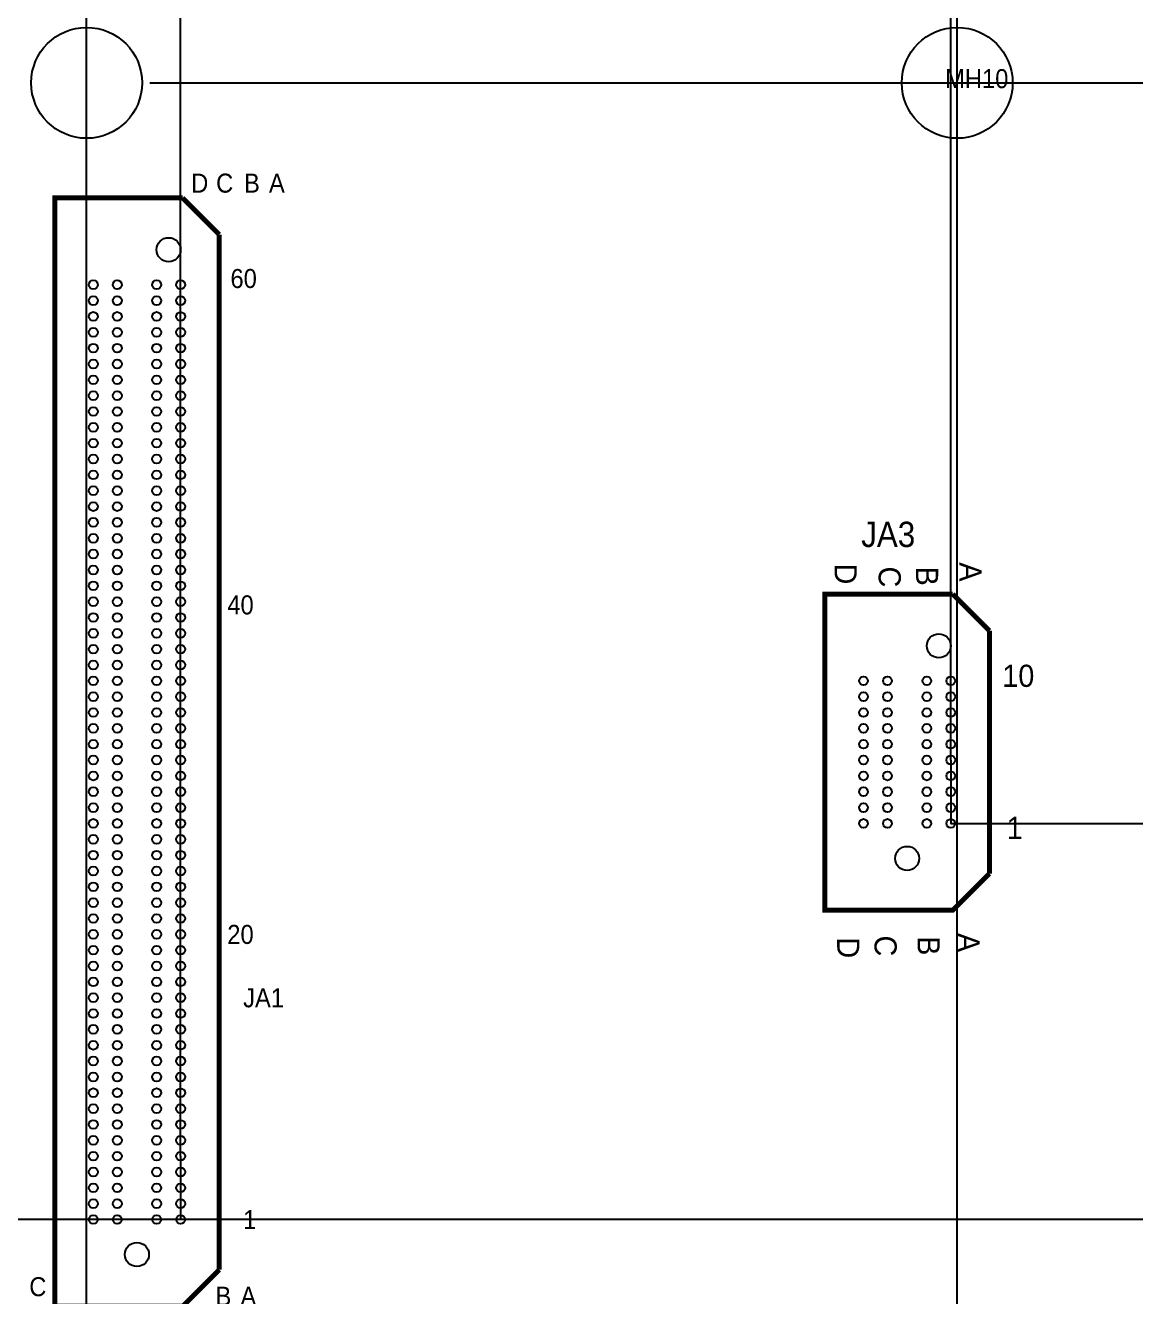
# Model space of a CAD drawing. Extents: x -2476 to 8518, y -1808 to 7994.
# Drawn here: x 2297 to 4050, y 1384 to 3390 of the extents above; entities that cross this region are included whole.
import ezdxf

# ---------------------------------------------------------------- set-up
doc = ezdxf.new("R2010")
doc.units = 0
doc.layers.add('1', color=211, linetype='CONTINUOUS')
doc.layers.add('2', color=191, linetype='CONTINUOUS')

msp = doc.modelspace()

# ---------------------------------------------------------------- linework, layer by layer
at = {"layer": '1'}
for points in [[(3768.4122, 1287.1045), (3768.4122, 5830.5)], [(3758.2475, 2230.7049), (3758.2475, 4925), (3350, 5400), (3350, 5780.5)], [(2393.8142, 1287.1045), (2393.8142, 5755.5)], [(2542.1999, 1605.7069), (2542.1999, 5755.5)], [(2542.1999, 1605.7069), (2542.1999, 5275)], [(2493.8142, 3299.3093), (5905.5, 3299.3093)], [(3758.2475, 2230.7049), (3758.2475, 2130.7049), (3858.2475, 2130.7049)], [(3858.2475, 2130.7049), (5830.5, 2130.7049)], [(2542.1999, 1605.7069), (2542.1999, 1505.7069)], [(5064.7198, 1505.7069), (-55.5, 1505.7069)]]:
    msp.add_lwpolyline(points, dxfattribs=at)
at = {"layer": '2', "const_width": 7.874}
for points in [[(2545.4047, 3117.6163), (2343.381, 3117.6163), (2343.381, 1368.7975), (2545.4047, 1368.7975), (2603.2236, 1426.6163)], [(2603.2236, 3059.7975), (2545.4047, 3117.6163)], [(2603.2236, 1426.6163), (2603.2236, 3059.7975)], [(3761.4523, 2492.6143), (3559.4286, 2492.6143), (3559.4286, 1993.7955), (3761.4523, 1993.7955), (3819.2712, 2051.6143)], [(3819.2712, 2434.7955), (3761.4523, 2492.6143)], [(3819.2712, 2051.6143), (3819.2712, 2434.7955)]]:
    msp.add_lwpolyline(points, dxfattribs=at)
at = {"layer": '2'}
for centre, radius in [((2393.8142, 3299.3093), 87.5), ((3768.4122, 3299.3093), 87.5), ((2523.3023, 3035.9234), 19), ((2404.4047, 2980.7069), 7.00785), ((2442.1999, 2980.7069), 7.00785), ((2504.4047, 2980.7069), 7.00785), ((2542.1999, 2980.7069), 7.00785), ((2404.4047, 2955.7069), 7.00785), ((2442.1999, 2955.7069), 7.00785), ((2504.4047, 2955.7069), 7.00785), ((2542.1999, 2955.7069), 7.00785), ((2404.4047, 2930.7069), 7.00785), ((2442.1999, 2930.7069), 7.00785), ((2504.4047, 2930.7069), 7.00785), ((2542.1999, 2930.7069), 7.00785), ((2404.4047, 2905.7069), 7.00785), ((2442.1999, 2905.7069), 7.00785), ((2504.4047, 2905.7069), 7.00785), ((2542.1999, 2905.7069), 7.00785), ((2404.4047, 2880.7069), 7.00785), ((2442.1999, 2880.7069), 7.00785), ((2504.4047, 2880.7069), 7.00785), ((2542.1999, 2880.7069), 7.00785), ((2404.4047, 2855.7069), 7.00785), ((2442.1999, 2855.7069), 7.00785), ((2504.4047, 2855.7069), 7.00785), ((2542.1999, 2855.7069), 7.00785), ((2404.4047, 2830.7069), 7.00785), ((2442.1999, 2830.7069), 7.00785), ((2504.4047, 2830.7069), 7.00785), ((2542.1999, 2830.7069), 7.00785), ((2404.4047, 2805.7069), 7.00785), ((2442.1999, 2805.7069), 7.00785), ((2504.4047, 2805.7069), 7.00785), ((2542.1999, 2805.7069), 7.00785), ((2404.4047, 2780.7069), 7.00785), ((2442.1999, 2780.7069), 7.00785), ((2504.4047, 2780.7069), 7.00785), ((2542.1999, 2780.7069), 7.00785), ((2404.4047, 2755.7069), 7.00785), ((2442.1999, 2755.7069), 7.00785), ((2504.4047, 2755.7069), 7.00785), ((2542.1999, 2755.7069), 7.00785), ((2404.4047, 2730.7069), 7.00785), ((2442.1999, 2730.7069), 7.00785), ((2504.4047, 2730.7069), 7.00785), ((2542.1999, 2730.7069), 7.00785), ((2404.4047, 2705.7069), 7.00785), ((2442.1999, 2705.7069), 7.00785), ((2504.4047, 2705.7069), 7.00785), ((2542.1999, 2705.7069), 7.00785), ((2404.4047, 2680.7069), 7.00785), ((2442.1999, 2680.7069), 7.00785), ((2504.4047, 2680.7069), 7.00785), ((2542.1999, 2680.7069), 7.00785), ((2404.4047, 2655.7069), 7.00785), ((2442.1999, 2655.7069), 7.00785), ((2504.4047, 2655.7069), 7.00785), ((2542.1999, 2655.7069), 7.00785), ((2404.4047, 2630.7069), 7.00785), ((2442.1999, 2630.7069), 7.00785), ((2504.4047, 2630.7069), 7.00785), ((2542.1999, 2630.7069), 7.00785), ((2404.4047, 2605.7069), 7.00785), ((2442.1999, 2605.7069), 7.00785), ((2504.4047, 2605.7069), 7.00785), ((2542.1999, 2605.7069), 7.00785), ((2404.4047, 2580.7069), 7.00785), ((2442.1999, 2580.7069), 7.00785), ((2504.4047, 2580.7069), 7.00785), ((2542.1999, 2580.7069), 7.00785), ((2404.4047, 2555.7069), 7.00785), ((2442.1999, 2555.7069), 7.00785), ((2504.4047, 2555.7069), 7.00785), ((2542.1999, 2555.7069), 7.00785), ((2404.4047, 2530.7069), 7.00785), ((2442.1999, 2530.7069), 7.00785), ((2504.4047, 2530.7069), 7.00785), ((2542.1999, 2530.7069), 7.00785), ((2404.4047, 2505.7069), 7.00785), ((2442.1999, 2505.7069), 7.00785), ((2504.4047, 2505.7069), 7.00785), ((2542.1999, 2505.7069), 7.00785), ((2404.4047, 2480.7069), 7.00785), ((2442.1999, 2480.7069), 7.00785), ((2504.4047, 2480.7069), 7.00785), ((2542.1999, 2480.7069), 7.00785), ((2404.4047, 2455.7069), 7.00785), ((2442.1999, 2455.7069), 7.00785), ((2504.4047, 2455.7069), 7.00785), ((2542.1999, 2455.7069), 7.00785), ((2404.4047, 2430.7069), 7.00785), ((2442.1999, 2430.7069), 7.00785), ((2504.4047, 2430.7069), 7.00785), ((2542.1999, 2430.7069), 7.00785), ((3739.3499, 2410.9214), 19), ((2404.4047, 2405.7069), 7.00785), ((2442.1999, 2405.7069), 7.00785), ((2504.4047, 2405.7069), 7.00785), ((2542.1999, 2405.7069), 7.00785), ((2404.4047, 2380.7069), 7.00785), ((2442.1999, 2380.7069), 7.00785), ((2504.4047, 2380.7069), 7.00785), ((2542.1999, 2380.7069), 7.00785), ((2404.4047, 2355.7069), 7.00785), ((2442.1999, 2355.7069), 7.00785), ((2504.4047, 2355.7069), 7.00785), ((2542.1999, 2355.7069), 7.00785), ((3620.4523, 2355.7049), 7.00785), ((3658.2475, 2355.7049), 7.00785), ((3720.4523, 2355.7049), 7.00785), ((3758.2475, 2355.7049), 7.00785), ((2404.4047, 2330.7069), 7.00785), ((2442.1999, 2330.7069), 7.00785), ((2504.4047, 2330.7069), 7.00785), ((2542.1999, 2330.7069), 7.00785), ((3620.4523, 2330.7049), 7.00785), ((3658.2475, 2330.7049), 7.00785), ((3720.4523, 2330.7049), 7.00785), ((3758.2475, 2330.7049), 7.00785), ((2404.4047, 2305.7069), 7.00785), ((2442.1999, 2305.7069), 7.00785), ((2504.4047, 2305.7069), 7.00785), ((2542.1999, 2305.7069), 7.00785), ((3620.4523, 2305.7049), 7.00785), ((3658.2475, 2305.7049), 7.00785), ((3720.4523, 2305.7049), 7.00785), ((3758.2475, 2305.7049), 7.00785), ((2404.4047, 2280.7069), 7.00785), ((2442.1999, 2280.7069), 7.00785), ((2504.4047, 2280.7069), 7.00785), ((2542.1999, 2280.7069), 7.00785), ((3620.4523, 2280.7049), 7.00785), ((3658.2475, 2280.7049), 7.00785), ((3720.4523, 2280.7049), 7.00785), ((3758.2475, 2280.7049), 7.00785), ((2404.4047, 2255.7069), 7.00785), ((2442.1999, 2255.7069), 7.00785), ((2504.4047, 2255.7069), 7.00785), ((2542.1999, 2255.7069), 7.00785), ((3620.4523, 2255.7049), 7.00785), ((3658.2475, 2255.7049), 7.00785), ((3720.4523, 2255.7049), 7.00785), ((3758.2475, 2255.7049), 7.00785), ((2404.4047, 2230.7069), 7.00785), ((2442.1999, 2230.7069), 7.00785), ((2504.4047, 2230.7069), 7.00785), ((2542.1999, 2230.7069), 7.00785), ((3620.4523, 2230.7049), 7.00785), ((3658.2475, 2230.7049), 7.00785), ((3720.4523, 2230.7049), 7.00785), ((3758.2475, 2230.7049), 7.00785), ((2404.4047, 2205.7069), 7.00785), ((2442.1999, 2205.7069), 7.00785), ((2504.4047, 2205.7069), 7.00785), ((2542.1999, 2205.7069), 7.00785), ((3620.4523, 2205.7049), 7.00785), ((3658.2475, 2205.7049), 7.00785), ((3720.4523, 2205.7049), 7.00785), ((3758.2475, 2205.7049), 7.00785), ((2404.4047, 2180.7069), 7.00785), ((2442.1999, 2180.7069), 7.00785), ((2504.4047, 2180.7069), 7.00785), ((2542.1999, 2180.7069), 7.00785), ((3620.4523, 2180.7049), 7.00785), ((3658.2475, 2180.7049), 7.00785), ((3720.4523, 2180.7049), 7.00785), ((3758.2475, 2180.7049), 7.00785), ((2404.4047, 2155.7069), 7.00785), ((2442.1999, 2155.7069), 7.00785), ((2504.4047, 2155.7069), 7.00785), ((2542.1999, 2155.7069), 7.00785), ((3620.4523, 2155.7049), 7.00785), ((3658.2475, 2155.7049), 7.00785), ((3720.4523, 2155.7049), 7.00785), ((3758.2475, 2155.7049), 7.00785), ((2404.4047, 2130.7069), 7.00785), ((2442.1999, 2130.7069), 7.00785), ((2504.4047, 2130.7069), 7.00785), ((2542.1999, 2130.7069), 7.00785), ((3620.4523, 2130.7049), 7.00785), ((3658.2475, 2130.7049), 7.00785), ((3720.4523, 2130.7049), 7.00785), ((3758.2475, 2130.7049), 7.00785), ((2404.4047, 2105.7069), 7.00785), ((2442.1999, 2105.7069), 7.00785), ((2504.4047, 2105.7069), 7.00785), ((2542.1999, 2105.7069), 7.00785), ((2404.4047, 2080.7069), 7.00785), ((2442.1999, 2080.7069), 7.00785), ((2504.4047, 2080.7069), 7.00785), ((2542.1999, 2080.7069), 7.00785), ((3689.3499, 2075.4884), 19), ((2404.4047, 2055.7069), 7.00785), ((2442.1999, 2055.7069), 7.00785), ((2504.4047, 2055.7069), 7.00785), ((2542.1999, 2055.7069), 7.00785), ((2404.4047, 2030.7069), 7.00785), ((2442.1999, 2030.7069), 7.00785), ((2504.4047, 2030.7069), 7.00785), ((2542.1999, 2030.7069), 7.00785), ((2404.4047, 2005.7069), 7.00785), ((2442.1999, 2005.7069), 7.00785), ((2504.4047, 2005.7069), 7.00785), ((2542.1999, 2005.7069), 7.00785), ((2404.4047, 1980.7069), 7.00785), ((2442.1999, 1980.7069), 7.00785), ((2504.4047, 1980.7069), 7.00785), ((2542.1999, 1980.7069), 7.00785), ((2404.4047, 1955.7069), 7.00785), ((2442.1999, 1955.7069), 7.00785), ((2504.4047, 1955.7069), 7.00785), ((2542.1999, 1955.7069), 7.00785), ((2404.4047, 1930.7069), 7.00785), ((2442.1999, 1930.7069), 7.00785), ((2504.4047, 1930.7069), 7.00785), ((2542.1999, 1930.7069), 7.00785), ((2404.4047, 1905.7069), 7.00785), ((2442.1999, 1905.7069), 7.00785), ((2504.4047, 1905.7069), 7.00785), ((2542.1999, 1905.7069), 7.00785), ((2404.4047, 1880.7069), 7.00785), ((2442.1999, 1880.7069), 7.00785), ((2504.4047, 1880.7069), 7.00785), ((2542.1999, 1880.7069), 7.00785), ((2404.4047, 1855.7069), 7.00785), ((2442.1999, 1855.7069), 7.00785), ((2504.4047, 1855.7069), 7.00785), ((2542.1999, 1855.7069), 7.00785), ((2404.4047, 1830.7069), 7.00785), ((2442.1999, 1830.7069), 7.00785), ((2504.4047, 1830.7069), 7.00785), ((2542.1999, 1830.7069), 7.00785), ((2404.4047, 1805.7069), 7.00785), ((2442.1999, 1805.7069), 7.00785), ((2504.4047, 1805.7069), 7.00785), ((2542.1999, 1805.7069), 7.00785), ((2404.4047, 1780.7069), 7.00785), ((2442.1999, 1780.7069), 7.00785), ((2504.4047, 1780.7069), 7.00785), ((2542.1999, 1780.7069), 7.00785), ((2404.4047, 1755.7069), 7.00785), ((2442.1999, 1755.7069), 7.00785), ((2504.4047, 1755.7069), 7.00785), ((2542.1999, 1755.7069), 7.00785), ((2404.4047, 1730.7069), 7.00785), ((2442.1999, 1730.7069), 7.00785), ((2504.4047, 1730.7069), 7.00785), ((2542.1999, 1730.7069), 7.00785), ((2404.4047, 1705.7069), 7.00785), ((2442.1999, 1705.7069), 7.00785), ((2504.4047, 1705.7069), 7.00785), ((2542.1999, 1705.7069), 7.00785), ((2404.4047, 1680.7069), 7.00785), ((2442.1999, 1680.7069), 7.00785), ((2504.4047, 1680.7069), 7.00785), ((2542.1999, 1680.7069), 7.00785), ((2404.4047, 1655.7069), 7.00785), ((2442.1999, 1655.7069), 7.00785), ((2504.4047, 1655.7069), 7.00785), ((2542.1999, 1655.7069), 7.00785), ((2404.4047, 1630.7069), 7.00785), ((2442.1999, 1630.7069), 7.00785), ((2504.4047, 1630.7069), 7.00785), ((2542.1999, 1630.7069), 7.00785), ((2404.4047, 1605.7069), 7.00785), ((2442.1999, 1605.7069), 7.00785), ((2504.4047, 1605.7069), 7.00785), ((2542.1999, 1605.7069), 7.00785), ((2404.4047, 1580.7069), 7.00785), ((2442.1999, 1580.7069), 7.00785), ((2504.4047, 1580.7069), 7.00785), ((2542.1999, 1580.7069), 7.00785), ((2404.4047, 1555.7069), 7.00785), ((2442.1999, 1555.7069), 7.00785), ((2504.4047, 1555.7069), 7.00785), ((2542.1999, 1555.7069), 7.00785), ((2404.4047, 1530.7069), 7.00785), ((2442.1999, 1530.7069), 7.00785), ((2504.4047, 1530.7069), 7.00785), ((2542.1999, 1530.7069), 7.00785), ((2404.4047, 1505.7069), 7.00785), ((2442.1999, 1505.7069), 7.00785), ((2504.4047, 1505.7069), 7.00785), ((2542.1999, 1505.7069), 7.00785), ((2473.3023, 1450.4904), 19)]:
    msp.add_circle(centre, radius, dxfattribs=at)

# ---------------------------------------------------------------- texts
for s, height, width, p in [('MH10', 30, 0.933333, (3749.3177, 3290.9077)), ('D', 30, 0.933333, (2558.9046, 3126.0652)), ('C', 30, 0.933333, (2598.2747, 3126.0652)), ('B', 30, 0.933333, (2642.3298, 3126.0652)), ('A', 30, 0.933333, (2681.6999, 3126.0652)), ('60', 30, 0.933333, (2620.9402, 2975.5691)), ('JA3', 40, 0.925, (3616.848, 2566.8291)), ('40', 30, 0.933333, (2615.9402, 2460.5691)), ('10', 35, 0.971429, (3839.5962, 2346.1518)), ('1', 35, 0.971429, (3846.4742, 2106.1518)), ('20', 30, 0.933333, (2615.9402, 1940.5691)), ('JA1', 30, 0.933333, (2640.9402, 1840.5691)), ('1', 30, 0.933333, (2640.9402, 1490.5691)), ('C', 30, 0.933333, (2303.2747, 1384.7266)), ('B', 30, 0.933333, (2597.3298, 1369.7266)), ('A', 30, 0.933333, (2636.6999, 1369.7266))]:
    msp.add_text(s, height=height, dxfattribs=dict(at, width=width)).set_placement(p)
at = {"layer": '2', "width": 0.971429}
for s, p in [('D', (3574.85, 2540.8271)), ('C', (3644.3223, 2536.0632)), ('B', (3703.3775, 2536.0632)), ('A', (3771.85, 2542.8271)), ('D', (3578.85, 1950.8271)), ('C', (3637.85, 1953.8271)), ('B', (3705.85, 1952.8271)), ('A', (3768.85, 1957.8271))]:
    msp.add_text(s, height=35, rotation=270, dxfattribs=at).set_placement(p)

doc.saveas('drawing.dxf')
